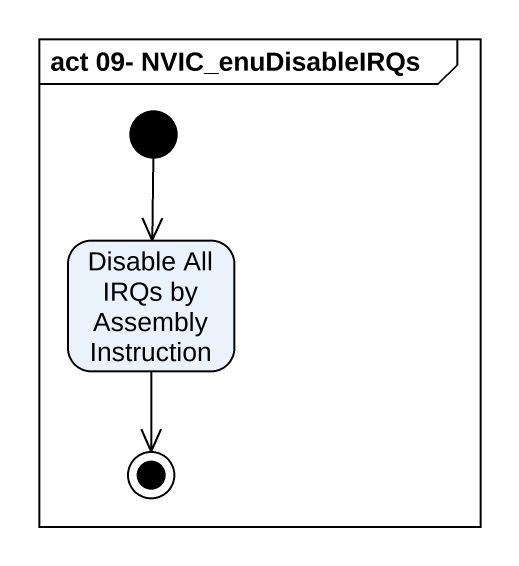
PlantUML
@startuml
mainframe act 09- NVIC_enuDisableIRQs
hide empty description
state "Disable All IRQs by Assembly Instruction" as Disable_All_IRQs_by
[*] --> Disable_All_IRQs_by
Disable_All_IRQs_by --> [*]
@enduml
